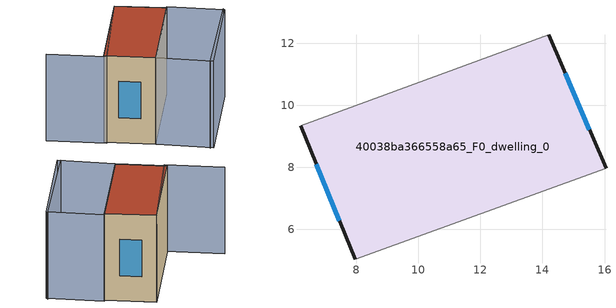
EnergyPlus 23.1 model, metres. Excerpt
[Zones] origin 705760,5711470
40038ba366558a65_F0_dwelling_0
 floor ground (EU_floor_Construction): 16.05,7.97 14.2,12.27 6.21,9.34 7.96,5.04 z0
 wall outside (EU_wall_Construction): 14.2,12.27 16.05,7.97 / 7.96,5.04 6.21,9.34 z0:9
 wall adiabatic (EU_wall_Construction): 16.05,7.97 7.96,5.04 / 6.21,9.34 14.2,12.27 z0:9
 window (EU_Window_Construction): 14.73,11.02 15.51,9.21 / 7.46,6.29 6.72,8.1 z2.6:6.4
 roof outside (EU_roof_Construction): 14.2,12.27 16.05,7.97 7.96,5.04 6.21,9.34 z9
shading: 9.53,0.42 18.12,3.37 / 14.2,12.27 6.17,9.02 / 6.17,9.02 4.16,14 / 7.96,5.04 16.2,8.02 / 16.2,8.02 17.96,3.17 / 17.96,3.17 9.72,0.19 / 9.72,0.19 7.96,5.04 z0:9
[Building]
EU S2 Campaign: North Axis=0; Terrain=City; Solar Distribution=FullExterior
[Site:Location]
London: Latitude=51.5; Longitude=-0.5; Time Zone=0; Elevation=25
[SizingPeriod:WeatherFileDays]
AnnualSizingPeriod: Begin Month=1; Begin Day of Month=1; End Month=12; End Day of Month=31; Day of Week for Start Day=Monday; Use Weather File Daylight Saving Period=No; Use Weather File Rain and Snow Indicators=No
[MATERIAL]
EU_InternalMass_Material: Roughness=MediumRough; Thickness=0.1; Conductivity=1; Density=1800; Specific Heat=900; Thermal Absorptance=0.9; Solar Absorptance=0.7; Visible Absorptance=0.7
[MATERIAL:NOMASS] Roughness=MediumRough; Thermal Absorptance=0.9; Solar Absorptance=0.7; Visible Absorptance=0.7
Name | Thermal Resistance
EU_wall_NoMass | 0.724719
EU_roof_NoMass | 2.98947
EU_floor_NoMass | 2.39157
[WINDOWMATERIAL:SIMPLEGLAZINGSYSTEM]
EU_Window_SimpleGlazing: UFactor=2.63425; Solar Heat Gain Coefficient=0.76; Visible Transmittance=0.76
[CONSTRUCTION]
EU_wall_Construction: EU_wall_NoMass
EU_roof_Construction: EU_roof_NoMass
EU_floor_Construction: EU_floor_NoMass
EU_InternalMass_Construction: EU_InternalMass_Material
EU_Window_Construction: EU_Window_SimpleGlazing
[ZONE]
40038ba366558a65_F0_dwelling_0: Type=1; Multiplier=1; Ceiling Height=autocalculate; Volume=358.258; Floor Area=autocalculate; Part of Total Floor Area=Yes
[INTERNALMASS]
40038ba366558a65_F0_dwelling_0_EU_InternalMass: Construction=EU_InternalMass_Construction; Zone or ZoneList=40038ba366558a65_F0_dwelling_0; Surface Area=39.8062
[OTHEREQUIPMENT]
EU_Step8_InternalGain_40038ba366558a65_F0_dwelling_0_f000: Fuel Type=Electricity; Zone or ZoneList or Space or SpaceList=40038ba366558a65_F0_dwelling_0; Schedule=EU_Step8_GainSchedule_40038ba366558a65_F0_dwelling_0_f000; Design Level Calculation Method=Watts/Area; Power per Zone Floor Area=1; Fraction Latent=0; Fraction Radiant=0; Fraction Lost=0; Carbon Dioxide Generation Rate=0; EndUse Subcategory=EU_Step8_InternalGains
[ZONEVENTILATION:DESIGNFLOWRATE]
EU_ConstantAir_40038ba366558a65_F0_dwelling_0: Zone or ZoneList or Space or SpaceList=40038ba366558a65_F0_dwelling_0; Schedule=EU_AlwaysOn; Design Flow Rate Calculation Method=AirChanges/Hour; Air Changes per Hour=0.418135; Ventilation Type=Natural; Fan Pressure Rise=0; Fan Total Efficiency=1; Constant Term Coefficient=1; Temperature Term Coefficient=0; Velocity Term Coefficient=0; Velocity Squared Term Coefficient=0; Minimum Indoor Temperature=-100; Maximum Indoor Temperature=100; Delta Temperature=-100; Minimum Outdoor Temperature=-100; Maximum Outdoor Temperature=100; Maximum Wind Speed=40
[HVACTEMPLATE:THERMOSTAT]
EU_HeatOnly_40038ba366558a65_F0_dwelling_0: Constant Heating Setpoint=20; Constant Cooling Setpoint=50
[HVACTEMPLATE:ZONE:IDEALLOADSAIRSYSTEM]
40038ba366558a65_F0_dwelling_0: Template Thermostat=EU_HeatOnly_40038ba366558a65_F0_dwelling_0; System Availability Schedule=EU_AlwaysOn; Maximum Heating Supply Air Temperature=50; Minimum Cooling Supply Air Temperature=13; Maximum Heating Supply Air Humidity Ratio=0.0156; Minimum Cooling Supply Air Humidity Ratio=0.0077; Heating Limit=NoLimit; Cooling Limit=NoLimit; Heating Availability Schedule=EU_AlwaysOn; Cooling Availability Schedule=EU_CoolingOff; Dehumidification Control Type=ConstantSensibleHeatRatio; Cooling Sensible Heat Ratio=0.7; Dehumidification Setpoint=60; Humidification Control Type=None; Humidification Setpoint=30; Outdoor Air Method=None; Outdoor Air Flow Rate per Person=0.00944; Outdoor Air Flow Rate per Zone Floor Area=0; Outdoor Air Flow Rate per Zone=0; Demand Controlled Ventilation Type=None; Outdoor Air Economizer Type=NoEconomizer; Heat Recovery Type=None; Sensible Heat Recovery Effectiveness=0.7; Latent Heat Recovery Effectiveness=0.65
[SIZING:ZONE]
40038ba366558a65_F0_dwelling_0: Zone Cooling Design Supply Air Temperature Input Method=SupplyAirTemperature; Zone Cooling Design Supply Air Temperature=13; Zone Heating Design Supply Air Temperature Input Method=SupplyAirTemperature; Zone Heating Design Supply Air Temperature=50; Zone Cooling Design Supply Air Humidity Ratio=0.008; Zone Heating Design Supply Air Humidity Ratio=0.008; Cooling Design Air Flow Method=DesignDay; Cooling Design Air Flow Rate=0; Cooling Minimum Air Flow per Zone Floor Area=0.000762; Cooling Minimum Air Flow=0; Cooling Minimum Air Flow Fraction=0.2; Heating Design Air Flow Method=DesignDay; Heating Design Air Flow Rate=0; Heating Maximum Air Flow per Zone Floor Area=0.002032; Heating Maximum Air Flow=0.141576; Heating Maximum Air Flow Fraction=0.3; Account for Dedicated Outdoor Air System=No; Dedicated Outdoor Air System Control Strategy=NeutralSupplyAir; Dedicated Outdoor Air Low Setpoint Temperature for Design=autosize; Dedicated Outdoor Air High Setpoint Temperature for Design=autosize; Zone Load Sizing Method=Sensible Load Only No Latent Load; Zone Latent Cooling Design Supply Air Humidity Ratio Input Method=HumidityRatioDifference; Zone Cooling Design Supply Air Humidity Ratio Difference=0.005; Zone Latent Heating Design Supply Air Humidity Ratio Input Method=HumidityRatioDifference; Zone Humidification Design Supply Air Humidity Ratio Difference=0.005
[SCHEDULE:CONSTANT]
Name | Hourly Value
EU_AlwaysOn | 1
EU_CoolingOff | 0
[SCHEDULE:FILE]
EU_Step8_GainSchedule_40038ba366558a65_F0_dwelling_0_f000: File=../../schedules/40038ba366558a65/40038ba366558a65_F0_dwelling_0_f000_gain.csv; Column Number=1; Rows to Skip at Top=0; Number of Hours of Data=8760; Column Separator=Comma; Interpolate to Timestep=No; Minutes per Item=60; Adjust Schedule for Daylight Savings=Yes
